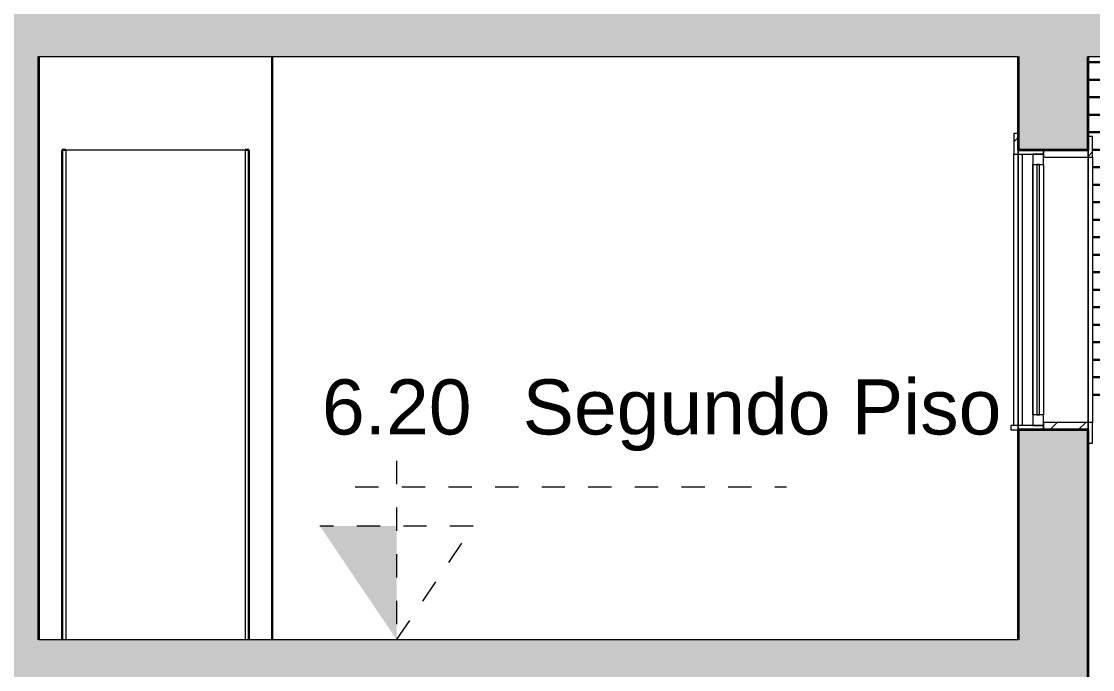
# Model space of a CAD drawing. Header units: metres. Extents: x 42 to 294, y -52 to 32.
# Drawn here: x 241.446 to 246.04, y -35.356 to -32.579 of the extents above; entities that cross this region are included whole.
import ezdxf

# ---------------------------------------------------------------- set-up
doc = ezdxf.new("R2010")
doc.units = ezdxf.units.M
doc.header["$LTSCALE"] = 0.15
doc.linetypes.add('Linea di griglia', pattern=[0.022225, 0.0127, -0.003175, 0.003175, -0.003175])
doc.linetypes.add('Trazo punto', pattern=[0.015875, 0.00635, -0.004763, 0, -0.004763])
doc.layers.get('0').update_dxf_attribs({"lineweight": 20})
for name, color, linetype, lineweight in [('A-DOORSYM', 1, 'Continuous', 9), ('A-FLORLEM', 6, 'Continuous', 9), ('A-FLOROTM', 6, 'Continuous', 13), ('A-GLAZIDM', 6, 'Continuous', 9), ('A-WALL', 2, 'Continuous', 30), ('S-GRIDIDM', 1, 'Continuous', 20)]:
    doc.layers.add(name, color=color, linetype=linetype, lineweight=lineweight)
doc.layers.add('MUROS', color=11, linetype='Continuous')
doc.styles.get("Standard").update_dxf_attribs({"font": 'arial.ttf', "height": 0.15})
pattern_1 = [(45, (32.579, 6.138), (-0.25173, 0.25173), []), (45, (32.579, 6.519), (-0.25173, 0.25173), [])]

# ---------------------------------------------------------------- blocks, each defined once
blk = doc.blocks.new('Puerta de 1 hoja - 80 x 210 cm-50-Corte AA')
at = {"layer": 'A-DOORSYM'}
for p, q in [((28.6586, 3.4), (28.6586, 5.5)), ((28.6586, 5.5), (28.6736, 5.5)), ((28.6736, 5.5), (29.4436, 5.5)), ((28.6736, 5.5), (28.6736, 3.4)), ((29.4436, 5.5), (29.4436, 3.4)), ((29.4436, 5.5), (29.4586, 5.5)), ((29.4586, 5.5), (29.4586, 3.4))]:
    blk.add_line(p, q, dxfattribs=at)
blk = doc.blocks.new('Deslizante con cubrejuntas - 2000 x 1200mm-132-Corte AA')
at = {"layer": 'A-GLAZIDM'}
h = blk.add_hatch(dxfattribs=at)
h.set_pattern_fill('FP1_16', color=256, style=0, pattern_type=2)
h.set_pattern_definition(pattern_1)
h.paths.add_polyline_path([(32.7395, 8.3698), (32.7395, 8.2809), (32.7586, 8.2809), (32.7586, 8.3698)], flags=0)
h = blk.add_hatch(dxfattribs=at)
h.set_pattern_fill('FP1_16', color=256, style=0, pattern_type=2)
h.set_pattern_definition(pattern_1)
h.paths.add_polyline_path([(33.0776, 8.2682), (33.0776, 8.3571), (33.0586, 8.3571), (33.0586, 8.2682)], flags=0)
h = blk.add_hatch(dxfattribs=at)
h.set_pattern_fill('FP1_16', color=256, style=0, pattern_type=2)
h.set_pattern_definition(pattern_1)
h.paths.add_polyline_path([(32.8665, 8.2809), (32.8665, 8.3), (32.7586, 8.3), (32.7586, 8.2809)], flags=0)
h = blk.add_hatch(dxfattribs=at)
h.set_pattern_fill('FP1_16', color=256, style=0, pattern_type=2)
h.set_pattern_definition(pattern_1)
h.paths.add_polyline_path([(32.8221, 8.2809), (32.8221, 8.2365), (32.8665, 8.2365), (32.8665, 8.2809)], flags=0)
h = blk.add_hatch(dxfattribs=at)
h.set_pattern_fill('FP1_16', color=256, style=0, pattern_type=2)
h.set_pattern_definition(pattern_1)
h.paths.add_polyline_path([(32.8665, 8.3), (32.8665, 8.2682), (33.0586, 8.2682), (33.0586, 8.3)], flags=0)
h = blk.add_hatch(dxfattribs=at)
h.set_pattern_fill('FP1_16', color=256, style=0, pattern_type=2)
h.set_pattern_definition(pattern_1)
h.paths.add_polyline_path([(32.8221, 7.1635), (32.8221, 7.119), (32.8665, 7.119), (32.8665, 7.1635)], flags=0)
h = blk.add_hatch(dxfattribs=at)
h.set_pattern_fill('FP1_16', color=256, style=0, pattern_type=2)
h.set_pattern_definition(pattern_1)
h.paths.add_polyline_path([(32.8665, 7.1317), (32.8665, 7.1), (33.0586, 7.1), (33.0586, 7.1317)], flags=0)
h = blk.add_hatch(dxfattribs=at)
h.set_pattern_fill('FP1_16', color=256, style=0, pattern_type=2)
h.set_pattern_definition(pattern_1)
h.paths.add_polyline_path([(33.0776, 7.0428), (33.0776, 7.1317), (33.0586, 7.1317), (33.0586, 7.0428)], flags=0)
h = blk.add_hatch(dxfattribs=at)
h.set_pattern_fill('FP1_16', color=256, style=0, pattern_type=2)
h.set_pattern_definition(pattern_1)
h.paths.add_polyline_path([(32.7268, 7.119), (32.7268, 7.1), (32.7586, 7.1), (32.7586, 7.119)], flags=0)
h = blk.add_hatch(dxfattribs=at)
h.set_pattern_fill('FP1_16', color=256, style=0, pattern_type=2)
h.set_pattern_definition(pattern_1)
h.paths.add_polyline_path([(32.8665, 7.1), (32.8665, 7.119), (32.7586, 7.119), (32.7586, 7.1)], flags=0)
for p, q in [((32.7395, 8.3698), (32.7395, 8.2809)), ((32.7586, 8.3698), (32.7395, 8.3698)), ((32.7586, 8.2809), (32.7586, 8.3698)), ((33.0776, 8.3571), (33.0586, 8.3571)), ((33.0586, 8.3571), (33.0586, 8.2682)), ((33.0776, 8.3571), (33.0586, 8.3571)), ((33.0586, 8.3571), (33.0586, 8.2682)), ((33.0776, 8.2682), (33.0776, 8.3571)), ((33.0776, 8.2682), (33.0776, 8.3571)), ((32.7395, 8.2809), (32.7586, 8.2809)), ((32.7395, 7.119), (32.7395, 8.2809)), ((32.8665, 8.3), (32.7586, 8.3)), ((32.7586, 8.3), (32.7586, 8.2809)), ((32.8665, 8.3), (32.7586, 8.3)), ((32.7586, 8.3), (32.7586, 8.2809)), ((32.7586, 8.2809), (32.7586, 7.119)), ((32.7586, 8.2809), (32.8665, 8.2809)), ((32.7586, 8.2809), (32.8665, 8.2809)), ((32.7586, 7.119), (32.7586, 8.2809)), ((32.7776, 7.119), (32.7776, 8.2809)), ((32.8665, 8.3), (32.8665, 8.2682)), ((33.0586, 8.3), (32.8665, 8.3)), ((32.8665, 8.3), (32.8665, 8.2682)), ((33.0586, 8.3), (32.8665, 8.3)), ((32.8665, 8.2809), (32.8665, 8.3)), ((32.8665, 8.2809), (32.8665, 8.3)), ((33.0586, 8.2682), (33.0586, 8.3)), ((33.0586, 8.2682), (33.0586, 8.3)), ((32.8221, 7.1635), (32.8221, 8.2365)), ((32.8221, 8.2365), (32.8221, 7.1635)), ((32.8665, 8.2682), (33.0586, 8.2682)), ((32.8665, 8.2682), (33.0586, 8.2682)), ((32.8665, 8.2365), (32.8665, 7.1635)), ((33.0586, 8.2682), (33.0776, 8.2682)), ((33.0586, 8.2682), (33.0776, 8.2682)), ((33.0586, 7.1317), (33.0586, 8.2682)), ((33.0586, 8.2682), (33.0586, 7.1317)), ((33.0776, 8.2682), (33.0776, 7.1317)), ((32.8665, 7.1317), (32.8665, 7.1)), ((33.0586, 7.1317), (32.8665, 7.1317)), ((32.8665, 7.1317), (32.8665, 7.1)), ((33.0586, 7.1317), (32.8665, 7.1317)), ((33.0776, 7.1317), (33.0586, 7.1317)), ((33.0586, 7.1317), (33.0586, 7.0428)), ((33.0776, 7.1317), (33.0586, 7.1317)), ((33.0586, 7.1317), (33.0586, 7.0428)), ((33.0586, 7.1), (33.0586, 7.1317)), ((33.0586, 7.1), (33.0586, 7.1317)), ((33.0776, 7.0428), (33.0776, 7.1317)), ((33.0776, 7.0428), (33.0776, 7.1317)), ((32.7268, 7.119), (32.7268, 7.1)), ((32.7586, 7.119), (32.7268, 7.119)), ((32.7268, 7.1), (32.7586, 7.1)), ((32.7586, 7.1), (32.7586, 7.119)), ((32.8665, 7.119), (32.7586, 7.119)), ((32.7586, 7.119), (32.7586, 7.1)), ((32.8665, 7.119), (32.7586, 7.119)), ((32.7586, 7.119), (32.7586, 7.1)), ((32.7586, 7.1), (32.8665, 7.1)), ((32.7586, 7.1), (32.8665, 7.1)), ((32.8665, 7.1), (32.8665, 7.119)), ((32.8665, 7.1), (32.8665, 7.119)), ((32.8665, 7.1), (33.0586, 7.1)), ((32.8665, 7.1), (33.0586, 7.1)), ((33.0586, 7.0428), (33.0776, 7.0428)), ((33.0586, 7.0428), (33.0776, 7.0428))]:
    blk.add_line(p, q, dxfattribs=at)
at = {"layer": 'A-GLAZIDM', "lineweight": 13}
for p, q in [((32.8221, 8.2809), (32.8221, 8.2365)), ((32.8665, 8.2809), (32.8221, 8.2809)), ((32.8221, 8.2809), (32.8221, 8.2365)), ((32.8665, 8.2809), (32.8221, 8.2809)), ((32.8665, 8.2365), (32.8665, 8.2809)), ((32.8665, 8.2365), (32.8665, 8.2809)), ((32.8221, 8.2365), (32.8665, 8.2365)), ((32.8221, 8.2365), (32.8665, 8.2365)), ((32.838, 8.2365), (32.838, 7.1635)), ((32.8507, 8.2365), (32.838, 8.2365)), ((32.8507, 7.1635), (32.8507, 8.2365)), ((32.8221, 7.1635), (32.8221, 7.119)), ((32.8665, 7.1635), (32.8221, 7.1635)), ((32.8221, 7.1635), (32.8221, 7.119)), ((32.8665, 7.1635), (32.8221, 7.1635)), ((32.838, 7.1635), (32.8507, 7.1635)), ((32.8665, 7.119), (32.8665, 7.1635)), ((32.8665, 7.119), (32.8665, 7.1635)), ((32.8221, 7.119), (32.8665, 7.119)), ((32.8221, 7.119), (32.8665, 7.119))]:
    blk.add_line(p, q, dxfattribs=at)

msp = doc.modelspace()

# ---------------------------------------------------------------- hatches: boundary and pattern name
at = {"linetype": 'Trazo punto', "ltscale": 0.1}
msp.add_hatch(color=256, dxfattribs=at).paths.add_polyline_path([(242.7262, -34.7416), (243.0549, -35.2288), (243.0549, -34.7416)])
at = {"layer": 'A-WALL'}
h = msp.add_hatch(dxfattribs=at)
h.set_pattern_fill('FP1_17', color=256, style=0, pattern_type=2)
h.set_pattern_definition([(0, (245.871105, -35.22884), (0, 0.075), []), (90, (245.8711, -35.22884), (-0.112, 0.075), [0.075, -0.075])])
h.paths.add_polyline_path([(246.0397, -34.2288), (247.0207, -34.2288), (247.0207, -32.7288), (246.0207, -32.7288), (246.0207, -33.0717), (246.0397, -33.0717), (246.0397, -33.1606)], flags=0)
at = {"layer": 'MUROS'}
h = msp.add_hatch(color=256, dxfattribs=at)
h.paths.add_polyline_path([(247.1207, -28.6288), (247.0207, -28.6288), (247.0207, -29.6288), (242.5207, -29.6288), (242.4207, -29.6288), (241.5207, -29.6288), (241.3707, -29.6288), (240.1957, -29.6288), (238.2957, -29.6288), (238.1457, -29.6288), (233.8957, -29.6288), (233.8957, -28.6288), (233.5957, -28.6288), (233.5957, -30.3288), (233.8957, -30.3288), (233.8957, -29.9288), (238.1457, -29.9288), (238.1457, -32.4288), (238.2957, -32.4288), (238.2957, -29.9288), (240.1957, -29.9288), (241.3707, -29.9288), (241.3707, -32.4288), (240.1957, -32.4288), (238.2957, -32.4288), (238.1457, -32.4288), (233.8957, -32.4288), (233.8957, -31.4288), (233.5957, -31.4288), (233.5957, -33.1288), (233.8957, -33.1288), (233.8957, -32.7288), (238.1457, -32.7288), (238.1457, -35.2288), (238.2957, -35.2288), (238.2957, -32.7288), (240.1957, -32.7288), (241.3707, -32.7288), (241.3707, -35.2288), (240.1957, -35.2288), (238.2957, -35.2288), (238.1457, -35.2288), (233.8957, -35.2288), (233.8957, -34.2288), (233.5957, -34.2288), (233.5957, -35.9288), (233.8957, -35.9288), (233.8957, -35.5288), (238.1457, -35.5288), (238.1457, -38.0288), (238.2957, -38.0288), (238.2957, -35.5288), (240.1957, -35.5288), (241.3707, -35.5288), (241.3707, -38.0288), (241.5207, -38.0288), (241.5207, -35.5288), (245.7207, -35.5288), (245.7207, -35.9288), (245.8286, -35.9288), (246.0207, -35.9288), (246.0207, -34.3288), (245.8286, -34.3288), (245.7207, -34.3288), (245.7207, -35.2288), (241.5207, -35.2288), (241.5207, -32.7288), (245.7207, -32.7288), (245.7207, -33.1288), (245.8286, -33.1288), (246.0207, -33.1288), (246.0207, -32.7288), (247.0207, -32.7288), (247.1207, -32.7288), (247.1207, -31.4288), (247.0207, -31.4288), (247.0207, -32.4288), (241.5207, -32.4288), (241.5207, -29.9288), (245.7207, -29.9288), (245.7207, -30.3288), (246.0207, -30.3288), (246.0207, -29.9288), (247.0207, -29.9288), (247.1207, -29.9288)])
h.paths.add_polyline_path([(247.1207, -25.8288), (247.0207, -25.8288), (247.0207, -26.8288), (240.1957, -26.8288), (238.2957, -26.8288), (238.1457, -26.8288), (233.8957, -26.8288), (233.8957, -25.8288), (233.5957, -25.8288), (233.5957, -27.5288), (233.8957, -27.5288), (233.8957, -27.1288), (238.1457, -27.1288), (238.1457, -29.6288), (238.2957, -29.6288), (238.2957, -27.1288), (240.1957, -27.1288), (241.3707, -27.1288), (241.3707, -29.6288), (241.5207, -29.6288), (241.5207, -27.1288), (245.7207, -27.1288), (245.7207, -27.5288), (246.0207, -27.5288), (246.0207, -27.1288), (247.0207, -27.1288), (247.1207, -27.1288)])
h.paths.add_polyline_path([(247.1207, -23.0288), (247.0207, -23.0288), (247.0207, -24.0288), (241.5207, -24.0288), (241.3707, -24.0288), (240.1957, -24.0288), (238.2957, -24.0288), (238.1457, -24.0288), (233.8957, -24.0288), (233.8957, -23.0288), (233.5957, -23.0288), (233.5957, -24.7288), (233.8957, -24.7288), (233.8957, -24.3288), (238.1457, -24.3288), (238.1457, -26.8288), (238.2957, -26.8288), (238.2957, -24.3288), (240.1957, -24.3288), (241.3707, -24.3288), (241.3707, -26.8288), (241.5207, -26.8288), (241.5207, -24.3288), (245.7207, -24.3288), (245.7207, -24.7288), (246.0207, -24.7288), (246.0207, -24.3288), (247.0207, -24.3288), (247.1207, -24.3288)])
h.paths.add_polyline_path([(247.1207, -21.2288), (246.0207, -21.2288), (246.0207, -20.2288), (245.8707, -20.2288), (245.8707, -21.2288), (233.5957, -21.2288), (233.5957, -21.5288), (233.5957, -21.9288), (233.8957, -21.9288), (233.8957, -21.5288), (240.1957, -21.5288), (241.3707, -21.5288), (241.5207, -21.5288), (245.7207, -21.5288), (245.7207, -21.9288), (246.0207, -21.9288), (246.0207, -21.5288), (247.1207, -21.5288)])
h.paths.add_polyline_path([(238.2957, -21.5288), (238.1457, -21.5288), (238.1457, -24.0288), (238.2957, -24.0288)])
h.paths.add_polyline_path([(241.5207, -21.5288), (241.3707, -21.5288), (241.3707, -24.0288), (241.5207, -24.0288)])
h.paths.add_polyline_path([(246.0207, -37.1288), (245.8286, -37.1288), (245.7207, -37.1288), (245.7207, -38.0288), (241.5207, -38.0288), (241.3707, -38.0288), (240.1957, -38.0288), (238.2957, -38.0288), (233.8957, -38.0288), (233.8957, -37.0288), (233.5957, -37.0288), (233.5957, -38.3288), (233.8957, -38.3288), (237.3957, -38.3288), (237.3957, -41.4288), (237.6957, -41.4288), (237.6957, -38.3288), (242.808, -38.3288), (242.808, -38.8288), (243.2323, -38.8288), (243.2323, -38.3288), (245.7207, -38.3288), (246.0207, -38.3288)])

# ---------------------------------------------------------------- linework, layer by layer
at = {"linetype": 'Trazo punto', "ltscale": 0.1}
for p, q in [((243.0549, -34.4623), (243.0549, -35.2288)), ((242.877, -34.5729), (244.7266, -34.5729)), ((243.3837, -34.7416), (242.7262, -34.7416)), ((243.0549, -35.2288), (243.3837, -34.7416))]:
    msp.add_line(p, q, dxfattribs=at)
at = {"layer": 'A-FLOROTM'}
for p, q in [((241.5207, -32.7288), (245.7207, -32.7288)), ((246.0207, -32.7288), (247.0207, -32.7288)), ((245.7207, -35.2288), (241.5207, -35.2288))]:
    msp.add_line(p, q, dxfattribs=at)
at = {"layer": 'A-WALL', "lineweight": 35}
for p, q in [((241.5207, -35.2288), (241.5207, -32.7288)), ((245.7207, -32.7288), (245.7207, -33.1288)), ((246.0207, -33.1288), (246.0207, -32.7288)), ((245.7207, -33.1288), (246.0207, -33.1288)), ((245.7207, -34.3288), (245.7207, -35.2288)), ((246.0207, -34.3288), (245.7207, -34.3288)), ((246.0207, -35.9288), (246.0207, -34.3288))]:
    msp.add_line(p, q, dxfattribs=at)
at = {"layer": 'A-WALL'}
for p, q in [((242.5207, -32.7288), (242.5207, -35.2288)), ((241.6207, -35.2288), (241.6207, -33.1288)), ((241.6207, -33.1288), (241.6357, -33.1288)), ((242.4057, -33.1288), (242.4207, -33.1288)), ((242.4207, -33.1288), (242.4207, -35.2288))]:
    msp.add_line(p, q, dxfattribs=at)
at = {"layer": 'S-GRIDIDM', "linetype": 'Linea di griglia'}
msp.add_line((246.0207, -41.4288), (246.0207, -32.7288), dxfattribs=at)

# ---------------------------------------------------------------- block references
at = {"layer": 'A-DOORSYM'}
msp.add_blockref('Puerta de 1 hoja - 80 x 210 cm-50-Corte AA', (212.9621, -38.6288), dxfattribs=at)
at = {"layer": 'A-GLAZIDM'}
msp.add_blockref('Deslizante con cubrejuntas - 2000 x 1200mm-132-Corte AA', (212.9621, -41.4288), dxfattribs=at)

# ---------------------------------------------------------------- texts
at = {"layer": 'A-FLORLEM', "line_spacing_factor": 0.938532}
for s, insert, char_height, width, attachment_point in [('6.20', (243.0554, -34.1129), 0.23605, 0.76608, 2), ('Segundo Piso', (243.5955, -34.1129), 0.236048, 2.10614, 1)]:
    msp.add_mtext(s, dxfattribs=dict(at, insert=insert, char_height=char_height, width=width, attachment_point=attachment_point))

doc.saveas('drawing.dxf')
